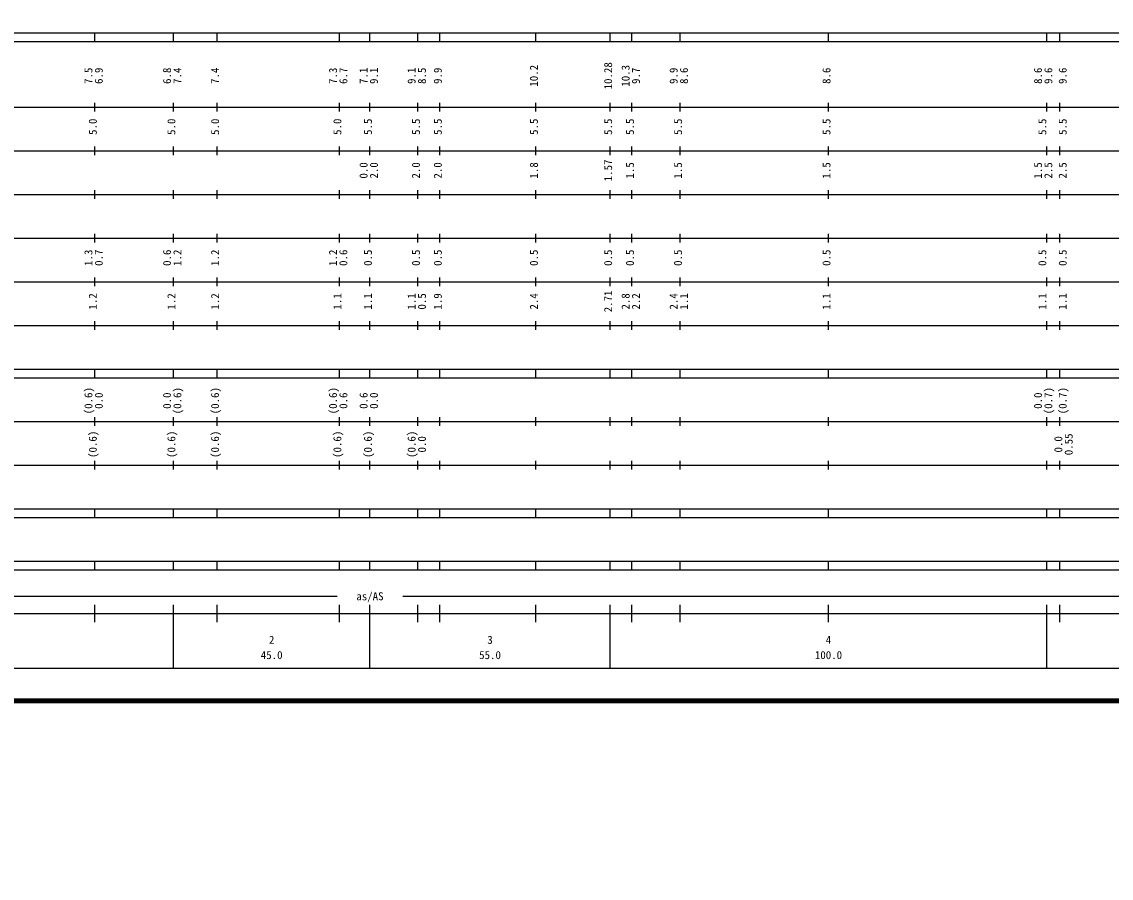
# Model space of a CAD drawing. Units: millimetres on the paper, enlarged 1000 times. Extents: x -206557 to 1343443, y -1222440 to 380000.
# Drawn here: x 133282 to 382736, y -20610 to 175543 of the extents above; entities that cross this region are included whole.
import ezdxf
from ezdxf.enums import TextEntityAlignment as Align

# ---------------------------------------------------------------- set-up
doc = ezdxf.new("R2010")
doc.units = ezdxf.units.MM
doc.header["$LTSCALE"] = 1000
for name, color, linetype, lineweight in [('M-BGD', 7, 'Continuous', 13), ('M-TTL', 2, 'Continuous', 140), ('M-TTL-BAND', 7, 'Continuous', 25)]:
    doc.layers.add(name, color=color, linetype=linetype, lineweight=lineweight)
doc.styles.add('ＭＳ ゴシック', font='')
doc.styles.get('ＭＳ ゴシック').set_extended_font_data('MS Gothic')

msp = doc.modelspace()

# ---------------------------------------------------------------- linework, layer by layer
at = {"layer": 'M-BGD'}
msp.add_arc((568443, -447440), 775000, 96.99223, 96.99223, dxfattribs=at)
at = {"layer": 'M-TTL'}
msp.add_line((40000, 20000), (680000, 20000), dxfattribs=at)
at = {"layer": 'M-TTL-BAND'}
for p, q in [((40000, 173000), (579000, 173000)), ((150000, 171000), (150000, 173000)), ((168000, 171000), (168000, 173000)), ((178000, 171000), (178000, 173000)), ((206000, 171000), (206000, 173000)), ((213000, 171000), (213000, 173000)), ((224000, 171000), (224000, 173000)), ((229000, 171000), (229000, 173000)), ((251000, 171000), (251000, 173000)), ((268000, 171000), (268000, 173000)), ((273000, 171000), (273000, 173000)), ((284000, 171000), (284000, 173000)), ((318000, 171000), (318000, 173000)), ((368000, 171000), (368000, 173000)), ((371000, 171000), (371000, 173000)), ((40000, 171000), (579000, 171000)), ((40000, 156000), (579000, 156000)), ((150000, 155000), (150000, 157000)), ((168000, 155000), (168000, 157000)), ((178000, 155000), (178000, 157000)), ((206000, 155000), (206000, 157000)), ((213000, 155000), (213000, 157000)), ((224000, 155000), (224000, 157000)), ((229000, 155000), (229000, 157000)), ((251000, 155000), (251000, 157000)), ((268000, 155000), (268000, 157000)), ((273000, 155000), (273000, 157000)), ((284000, 155000), (284000, 157000)), ((318000, 155000), (318000, 157000)), ((368000, 155000), (368000, 157000)), ((371000, 155000), (371000, 157000)), ((46000, 146000), (579000, 146000)), ((150000, 145000), (150000, 147000)), ((168000, 145000), (168000, 147000)), ((178000, 145000), (178000, 147000)), ((206000, 145000), (206000, 147000)), ((213000, 145000), (213000, 147000)), ((224000, 145000), (224000, 147000)), ((229000, 145000), (229000, 147000)), ((251000, 145000), (251000, 147000)), ((268000, 145000), (268000, 147000)), ((273000, 145000), (273000, 147000)), ((284000, 145000), (284000, 147000)), ((318000, 145000), (318000, 147000)), ((368000, 145000), (368000, 147000)), ((371000, 145000), (371000, 147000)), ((52000, 136000), (579000, 136000)), ((150000, 135000), (150000, 137000)), ((168000, 135000), (168000, 137000)), ((178000, 135000), (178000, 137000)), ((206000, 135000), (206000, 137000)), ((213000, 135000), (213000, 137000)), ((224000, 135000), (224000, 137000)), ((229000, 135000), (229000, 137000)), ((251000, 135000), (251000, 137000)), ((268000, 135000), (268000, 137000)), ((273000, 135000), (273000, 137000)), ((284000, 135000), (284000, 137000)), ((318000, 135000), (318000, 137000)), ((368000, 135000), (368000, 137000)), ((371000, 135000), (371000, 137000)), ((46000, 126000), (579000, 126000)), ((150000, 125000), (150000, 127000)), ((168000, 125000), (168000, 127000)), ((178000, 125000), (178000, 127000)), ((206000, 125000), (206000, 127000)), ((213000, 125000), (213000, 127000)), ((224000, 125000), (224000, 127000)), ((229000, 125000), (229000, 127000)), ((251000, 125000), (251000, 127000)), ((268000, 125000), (268000, 127000)), ((273000, 125000), (273000, 127000)), ((284000, 125000), (284000, 127000)), ((318000, 125000), (318000, 127000)), ((368000, 125000), (368000, 127000)), ((371000, 125000), (371000, 127000)), ((52000, 116000), (579000, 116000)), ((150000, 115000), (150000, 117000)), ((168000, 115000), (168000, 117000)), ((178000, 115000), (178000, 117000)), ((206000, 115000), (206000, 117000)), ((213000, 115000), (213000, 117000)), ((224000, 115000), (224000, 117000)), ((229000, 115000), (229000, 117000)), ((251000, 115000), (251000, 117000)), ((268000, 115000), (268000, 117000)), ((273000, 115000), (273000, 117000)), ((284000, 115000), (284000, 117000)), ((318000, 115000), (318000, 117000)), ((368000, 115000), (368000, 117000)), ((371000, 115000), (371000, 117000)), ((46000, 106000), (579000, 106000)), ((150000, 105000), (150000, 107000)), ((168000, 105000), (168000, 107000)), ((178000, 105000), (178000, 107000)), ((206000, 105000), (206000, 107000)), ((213000, 105000), (213000, 107000)), ((224000, 105000), (224000, 107000)), ((229000, 105000), (229000, 107000)), ((251000, 105000), (251000, 107000)), ((268000, 105000), (268000, 107000)), ((273000, 105000), (273000, 107000)), ((284000, 105000), (284000, 107000)), ((318000, 105000), (318000, 107000)), ((368000, 105000), (368000, 107000)), ((371000, 105000), (371000, 107000)), ((40000, 96000), (579000, 96000)), ((150000, 94000), (150000, 96000)), ((168000, 94000), (168000, 96000)), ((178000, 94000), (178000, 96000)), ((206000, 94000), (206000, 96000)), ((213000, 94000), (213000, 96000)), ((224000, 94000), (224000, 96000)), ((229000, 94000), (229000, 96000)), ((251000, 94000), (251000, 96000)), ((268000, 94000), (268000, 96000)), ((273000, 94000), (273000, 96000)), ((284000, 94000), (284000, 96000)), ((318000, 94000), (318000, 96000)), ((368000, 94000), (368000, 96000)), ((371000, 94000), (371000, 96000)), ((40000, 94000), (579000, 94000)), ((150000, 83000), (150000, 85000)), ((168000, 83000), (168000, 85000)), ((178000, 83000), (178000, 85000)), ((206000, 83000), (206000, 85000)), ((213000, 83000), (213000, 85000)), ((224000, 83000), (224000, 85000)), ((229000, 83000), (229000, 85000)), ((251000, 83000), (251000, 85000)), ((268000, 83000), (268000, 85000)), ((273000, 83000), (273000, 85000)), ((284000, 83000), (284000, 85000)), ((318000, 83000), (318000, 85000)), ((368000, 83000), (368000, 85000)), ((371000, 83000), (371000, 85000)), ((49000, 84000), (579000, 84000)), ((150000, 73000), (150000, 75000)), ((168000, 73000), (168000, 75000)), ((178000, 73000), (178000, 75000)), ((206000, 73000), (206000, 75000)), ((213000, 73000), (213000, 75000)), ((224000, 73000), (224000, 75000)), ((229000, 73000), (229000, 75000)), ((251000, 73000), (251000, 75000)), ((268000, 73000), (268000, 75000)), ((273000, 73000), (273000, 75000)), ((284000, 73000), (284000, 75000)), ((318000, 73000), (318000, 75000)), ((368000, 73000), (368000, 75000)), ((371000, 73000), (371000, 75000)), ((40000, 74000), (579000, 74000)), ((40000, 64000), (579000, 64000)), ((150000, 62000), (150000, 64000)), ((168000, 62000), (168000, 64000)), ((178000, 62000), (178000, 64000)), ((206000, 62000), (206000, 64000)), ((213000, 62000), (213000, 64000)), ((224000, 62000), (224000, 64000)), ((229000, 62000), (229000, 64000)), ((251000, 62000), (251000, 64000)), ((268000, 62000), (268000, 64000)), ((273000, 62000), (273000, 64000)), ((284000, 62000), (284000, 64000)), ((318000, 62000), (318000, 64000)), ((368000, 62000), (368000, 64000)), ((371000, 62000), (371000, 64000)), ((40000, 62000), (579000, 62000)), ((40000, 52000), (579000, 52000)), ((40000, 50000), (579000, 50000)), ((150000, 50000), (150000, 52000)), ((168000, 50000), (168000, 52000)), ((178000, 50000), (178000, 52000)), ((206000, 50000), (206000, 52000)), ((213000, 50000), (213000, 52000)), ((224000, 50000), (224000, 52000)), ((229000, 50000), (229000, 52000)), ((251000, 50000), (251000, 52000)), ((268000, 50000), (268000, 52000)), ((273000, 50000), (273000, 52000)), ((284000, 50000), (284000, 52000)), ((318000, 50000), (318000, 52000)), ((368000, 50000), (368000, 52000)), ((371000, 50000), (371000, 52000)), ((71000, 44000), (205500, 44000)), ((220500, 44000), (565000, 44000)), ((40000, 40000), (579000, 40000)), ((150000, 38000), (150000, 42000)), ((168000, 27500), (168000, 42000)), ((178000, 38000), (178000, 42000)), ((206000, 38000), (206000, 42000)), ((213000, 27500), (213000, 42000)), ((224000, 38000), (224000, 42000)), ((229000, 38000), (229000, 42000)), ((251000, 38000), (251000, 42000)), ((268000, 27500), (268000, 42000)), ((273000, 38000), (273000, 42000)), ((284000, 38000), (284000, 42000)), ((318000, 38000), (318000, 42000)), ((368000, 27500), (368000, 42000)), ((371000, 38000), (371000, 42000)), ((68000, 27500), (579000, 27500))]:
    msp.add_line(p, q, dxfattribs=at)

# ---------------------------------------------------------------- texts
at = {"layer": 'M-TTL-BAND', "style": 'ＭＳ ゴシック'}
for s, p in [('7.5', (150000, 163174)), ('6.9', (152370, 163174)), ('6.8', (168000, 163174)), ('7.4', (170370, 163174)), ('7.4', (179000, 163174)), ('7.3', (206000, 163174)), ('6.7', (208370, 163174)), ('7.1', (213000, 163174)), ('9.1', (215370, 163174)), ('9.1', (224000, 163174)), ('8.5', (226370, 163174)), ('9.9', (230000, 163174)), ('10.2', (252000, 163174)), ('10.28', (269000, 163174)), ('10.3', (273000, 163174)), ('9.7', (275370, 163174)), ('9.9', (284000, 163174)), ('8.6', (286370, 163174)), ('8.6', (319000, 163174)), ('8.6', (367430, 163174)), ('9.6', (369800, 163174)), ('9.6', (373084, 163174)), ('5.0', (151000, 151500)), ('5.0', (169000, 151500)), ('5.0', (179000, 151500)), ('5.0', (207000, 151500)), ('5.5', (214000, 151500)), ('5.5', (225000, 151500)), ('5.5', (230000, 151500)), ('5.5', (252000, 151500)), ('5.5', (269000, 151500)), ('5.5', (274000, 151500)), ('5.5', (285000, 151500)), ('5.5', (319000, 151500)), ('5.5', (368430, 151500)), ('5.5', (373084, 151500)), ('0.0', (213000, 141500)), ('2.0', (215370, 141500)), ('2.0', (225000, 141500)), ('2.0', (230000, 141500)), ('1.8', (252000, 141500)), ('1.57', (269000, 141500)), ('1.5', (274000, 141500)), ('1.5', (285000, 141500)), ('1.5', (319000, 141500)), ('1.5', (367430, 141500)), ('2.5', (369800, 141500)), ('2.5', (373084, 141500)), ('1.3', (150000, 121500)), ('0.7', (152370, 121500)), ('0.6', (168000, 121500)), ('1.2', (170370, 121500)), ('1.2', (179000, 121500)), ('1.2', (206000, 121500)), ('0.6', (208370, 121500)), ('0.5', (214000, 121500)), ('0.5', (225000, 121500)), ('0.5', (230000, 121500)), ('0.5', (252000, 121500)), ('0.5', (269000, 121500)), ('0.5', (274000, 121500)), ('0.5', (285000, 121500)), ('0.5', (319000, 121500)), ('0.5', (368430, 121500)), ('0.5', (373084, 121500)), ('1.2', (151000, 111500)), ('1.2', (169000, 111500)), ('1.2', (179000, 111500)), ('1.1', (207000, 111500)), ('1.1', (214000, 111500)), ('1.1', (224000, 111500)), ('0.5', (226370, 111500)), ('1.9', (230000, 111500)), ('2.4', (252000, 111500)), ('2.71', (269000, 111500)), ('2.8', (273000, 111500)), ('2.2', (275370, 111500)), ('2.4', (284000, 111500)), ('1.1', (286370, 111500)), ('1.1', (319000, 111500)), ('1.1', (368430, 111500)), ('1.1', (373084, 111500)), ('(0.6)', (150000, 88764)), ('0.0', (152370, 88764)), ('0.0', (168000, 88764)), ('(0.6)', (170370, 88764)), ('(0.6)', (179000, 88764)), ('(0.6)', (206000, 88764)), ('0.6', (208370, 88764)), ('0.6', (213000, 88764)), ('0.0', (215370, 88764)), ('0.0', (367430, 88764)), ('(0.7)', (369800, 88764)), ('(0.7)', (373084, 88764)), ('(0.6)', (151000, 78764)), ('(0.6)', (169000, 78764)), ('(0.6)', (179000, 78764)), ('(0.6)', (207000, 78764)), ('(0.6)', (214000, 78764)), ('(0.6)', (224000, 78764)), ('0.0', (226370, 78764)), ('0.0', (372084, 78764)), ('0.55', (374454, 78764))]:
    msp.add_text(s, height=1833, rotation=90, dxfattribs=at).set_placement(p, align=Align.BOTTOM_CENTER)
for s, p in [('as/AS', (213000, 42500)), ('2', (190500, 32523)), ('3', (240500, 32523)), ('4', (318000, 32523)), ('45.0', (190500, 29033)), ('55.0', (240500, 29033)), ('100.0', (318000, 29033))]:
    msp.add_text(s, height=1833, dxfattribs=at).set_placement(p, align=Align.BOTTOM_CENTER)

doc.saveas('drawing.dxf')
